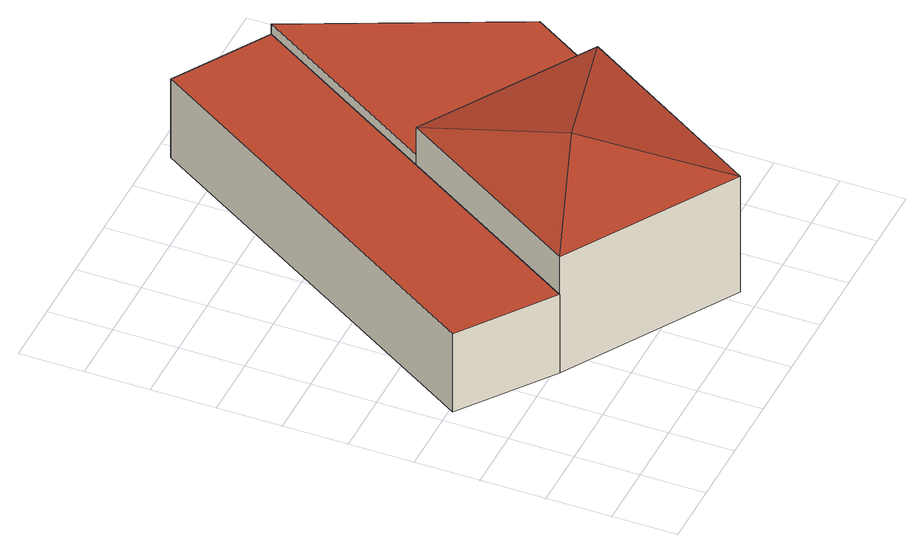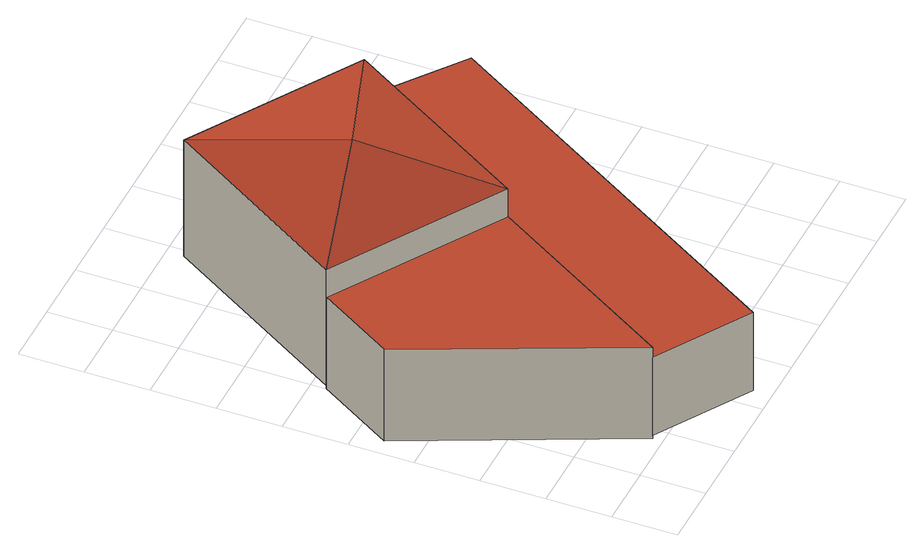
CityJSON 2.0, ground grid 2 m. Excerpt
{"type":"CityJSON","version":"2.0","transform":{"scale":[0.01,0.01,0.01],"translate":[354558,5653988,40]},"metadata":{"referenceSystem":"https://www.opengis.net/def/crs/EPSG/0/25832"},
"CityObjects":{
"building1":{"type":"Building","attributes":{"Geometrietyp2DReferenz":"3000","Gemeindeschluessel":"05315000","function":"51009_1610","roofType":"1000","measuredHeight":2.81},"geometry":[{"type":"Solid","lod":"2","boundaries":[[[[0,1,2,3]],[[4,5,1,0]],[[6,7,5,4]],[[8,9,7,6]],[[3,2,9,8]],[[6,4,0,3,8]],[[1,5,7,9,2]]]],"semantics":{"surfaces":[{"type":"WallSurface"},{"type":"RoofSurface"},{"type":"GroundSurface"}],"values":[[0,0,0,0,0,1,2]]}}]},
"building2":{"type":"Building","attributes":{"Geometrietyp2DReferenz":"3000","Gemeindeschluessel":"05315000","function":"31001_2080","roofType":"3500","measuredHeight":4.97,"storeysAboveGround":1},"address":[{"country":"Germany","locality":"Köln","thoroughfareNumber":"1","thoroughfareName":"Oranjehofstr."}],"geometry":[{"type":"Solid","lod":"2","boundaries":[[[[10,11,12,13]],[[14,7,11,10]],[[15,5,7,14]],[[13,12,5,15]],[[13,16,10]],[[10,16,14]],[[14,16,15]],[[15,16,13]],[[11,7,5,12]]]],"semantics":{"surfaces":[{"type":"WallSurface"},{"type":"RoofSurface"},{"type":"GroundSurface"}],"values":[[0,0,0,0,1,1,1,1,2]]}}]},
"building3":{"type":"Building","attributes":{"Geometrietyp2DReferenz":"3000","Gemeindeschluessel":"05315000","function":"31001_2080","roofType":"1000","measuredHeight":3.29,"storeysAboveGround":1},"address":[{"country":"Germany","locality":"Köln","thoroughfareNumber":"3","thoroughfareName":"Oranjehofstr."}],"geometry":[{"type":"Solid","lod":"2","boundaries":[[[[17,18,19,20]],[[21,22,18,17]],[[23,24,22,21]],[[20,19,24,23]],[[21,17,20,23]],[[18,22,24,19]]]],"semantics":{"surfaces":[{"type":"WallSurface"},{"type":"RoofSurface"},{"type":"GroundSurface"}],"values":[[0,0,0,0,1,2]]}}]}
},
"vertices":[
[1039,1568,392],[1039,1568,110],[747,1747,110],[747,1747,392],[673,971,392],[673,971,110],[311,379,392],[311,379,110],[35,584,392],[35,584,110],
[835,57,528],[835,57,110],[1198,647,110],[1198,647,528],[311,379,528],[673,971,528],[735,525,607],
[1345,886,429],[1345,886,100],[1039,1568,100],[1039,1568,429],[1198,647,429],[1198,647,100],[673,971,429],[673,971,100]
]}
